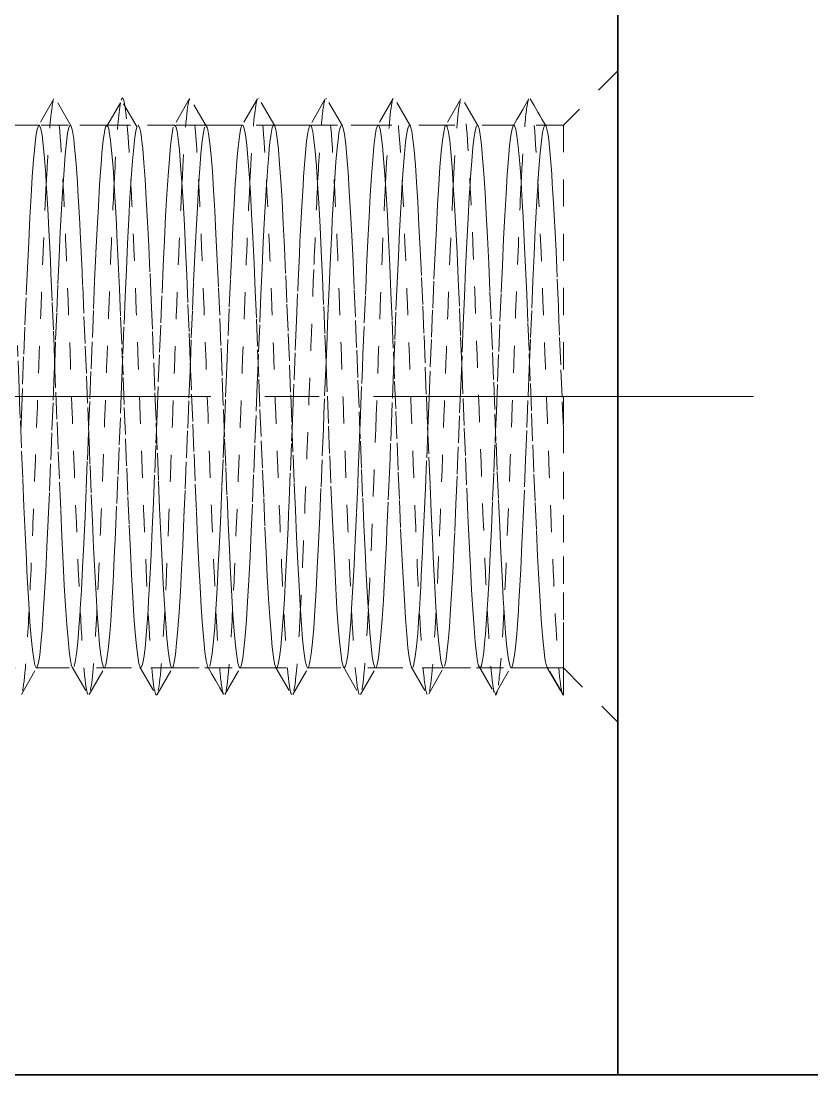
# Model space of a CAD drawing. Header units: millimetres. Extents: x -742 to 742, y -525 to 525.
# Drawn here: x -401.23 to -372.09, y -169.34 to -130.5 of the extents above; entities that cross this region are included whole.
import ezdxf

# ---------------------------------------------------------------- set-up
doc = ezdxf.new("R2010")
doc.units = ezdxf.units.MM
doc.linetypes.add('点画线', pattern=[18, 12, -2, 2, -2])
doc.linetypes.add('虚线', pattern=[2, 1, -1])
doc.layers.get('0').update_dxf_attribs({"lineweight": 35})
for name, color, linetype, lineweight in [('中心线层', 1, '点画线', 18), ('粗实线层', 7, 'Continuous', 35), ('虚线层', 6, '虚线', 18)]:
    doc.layers.add(name, color=color, linetype=linetype, lineweight=lineweight)

# ---------------------------------------------------------------- blocks, each defined once
blk = doc.blocks.new('*X9')
for p, q in [((-784.125, 60), (-784.125, -70)), ((-834.125, -70), (-784.125, -70)), ((-784.125, -70), (-720.108, -70))]:
    blk.add_line(p, q)
at = {"layer": '虚线层', "color": 7}
for p, q in [((-784.125, -33), (-784.125, -17)), ((-784.125, -33), (-786.125, -35)), ((-784.125, -57), (-784.125, -33)), ((-802.367, -35), (-827.384, -35)), ((-805.451, -35), (-806.798, -35)), ((-802.949, -35), (-804.3, -35)), ((-802.084, -35), (-802.367, -35)), ((-800.457, -35), (-802.084, -35)), ((-800.451, -35), (-801.801, -35)), ((-799.394, -35), (-800.457, -35)), ((-790.452, -35), (-799.394, -35)), ((-797.952, -35), (-799.299, -35)), ((-795.449, -35), (-796.799, -35)), ((-792.95, -35), (-794.302, -35)), ((-790.452, -35), (-791.8, -35)), ((-786.125, -35), (-790.452, -35)), ((-787.949, -35), (-789.298, -35)), ((-786.125, -35), (-786.801, -35)), ((-786.125, -35), (-786.125, -46.195)), ((-786.125, -35), (-786.125, -46.095)), ((-813.335, -55), (-786.702, -55)), ((-805.552, -55), (-804.202, -55)), ((-803.049, -55), (-801.701, -55)), ((-800.549, -55), (-799.198, -55)), ((-798.052, -55), (-796.701, -55)), ((-795.55, -55), (-794.202, -55)), ((-793.048, -55), (-791.699, -55)), ((-790.551, -55), (-789.2, -55)), ((-788.05, -55), (-786.702, -55)), ((-786.702, -55), (-786.125, -55)), ((-786.125, -56), (-786.702, -55)), ((-786.125, -55), (-786.702, -55)), ((-786.125, -55), (-784.125, -57)), ((-786.125, -55), (-784.125, -57)), ((-784.125, -70), (-784.125, -57))]:
    blk.add_line(p, q, dxfattribs=at)
for points in [[(-804.9, -34.025), (-805.483, -35.035)], [(-804.262, -35.039), (-804.846, -34.03)], [(-802.445, -34.172), (-803.016, -35.15)], [(-801.839, -35.076), (-802.421, -34.078)], [(-799.901, -34.023), (-800.484, -35.032)], [(-799.238, -35.11), (-799.82, -34.108)], [(-797.4, -34.025), (-797.984, -35.034)], [(-796.767, -35.03), (-797.351, -34.021)], [(-794.902, -34.03), (-795.486, -35.041)], [(-794.27, -35.03), (-794.854, -34.02)], [(-792.399, -34.022), (-792.983, -35.031)], [(-791.767, -35.035), (-792.351, -34.025)], [(-789.901, -34.024), (-790.484, -35.033)], [(-789.266, -35.031), (-789.85, -34.022)], [(-787.4, -34.026), (-787.552, -34.292), (-787.627, -34.423), (-787.701, -34.55), (-787.843, -34.795), (-787.983, -35.036)], [(-786.765, -35.037), (-786.917, -34.776), (-786.991, -34.647), (-787.065, -34.52), (-787.208, -34.271), (-787.349, -34.026)], [(-806.125, -46.284), (-806.101, -45.701), (-806.056, -44.539), (-806.014, -43.438), (-805.971, -42.357), (-805.924, -41.256), (-805.878, -40.255), (-805.833, -39.312), (-805.787, -38.396), (-805.744, -37.607), (-805.702, -36.909), (-805.656, -36.281), (-805.61, -35.794), (-805.564, -35.419), (-805.518, -35.151), (-805.477, -35.023)], [(-805.477, -35.023), (-805.475, -35.02), (-805.454, -35)], [(-805.451, -35), (-805.433, -35.011), (-805.387, -35.133), (-805.342, -35.374), (-805.297, -35.731), (-805.249, -36.23), (-805.206, -36.814), (-805.184, -37.147), (-805.163, -37.498), (-805.119, -38.316), (-805.102, -38.626)], [(-804.307, -35.002), (-804.355, -35.089), (-804.399, -35.296), (-804.442, -35.622), (-804.486, -36.089), (-804.529, -36.644), (-804.566, -37.175)], [(-803.948, -38.626), (-803.993, -37.814), (-804.016, -37.438), (-804.038, -37.09), (-804.086, -36.433), (-804.129, -35.916), (-804.151, -35.697), (-804.172, -35.51), (-804.217, -35.208), (-804.261, -35.044), (-804.267, -35.032)], [(-803.625, -46.217), (-803.624, -46.186), (-803.578, -45.082), (-803.533, -43.978), (-803.487, -42.83), (-803.444, -41.765), (-803.402, -40.74), (-803.356, -39.719), (-803.31, -38.813), (-803.264, -37.984), (-803.218, -37.204), (-803.175, -36.56), (-803.154, -36.275), (-803.133, -36.02), (-803.087, -35.57), (-803.042, -35.26), (-803.022, -35.16)], [(-803.016, -35.15), (-803.027, -35.17)], [(-803.022, -35.16), (-802.997, -35.069), (-802.949, -35), (-802.949, -35)], [(-802.949, -35), (-802.906, -35.06), (-802.884, -35.136), (-802.863, -35.241), (-802.819, -35.56), (-802.802, -35.702)], [(-801.846, -35.065), (-801.851, -35.081), (-801.872, -35.165), (-801.917, -35.442), (-801.961, -35.825), (-802.007, -36.32), (-802.055, -36.955), (-802.067, -37.146)], [(-801.648, -35.702), (-801.693, -35.353), (-801.716, -35.221), (-801.738, -35.121), (-801.786, -35.008), (-801.801, -35)], [(-801.125, -46.229), (-801.102, -45.626), (-801.056, -44.463), (-801.01, -43.364), (-800.964, -42.284), (-800.918, -41.186), (-800.875, -40.188), (-800.854, -39.707), (-800.833, -39.25), (-800.787, -38.339), (-800.742, -37.556), (-800.697, -36.864), (-800.649, -36.244), (-800.606, -35.764), (-800.584, -35.565), (-800.563, -35.398), (-800.519, -35.138), (-800.502, -35.079)], [(-800.48, -35.025), (-800.457, -35.001)], [(-800.451, -35), (-800.434, -35.008), (-800.412, -35.046), (-800.364, -35.224), (-800.321, -35.516), (-800.299, -35.707), (-800.278, -35.924), (-800.234, -36.473), (-800.189, -37.102), (-800.144, -37.827), (-800.096, -38.684), (-800.051, -39.579), (-800.009, -40.54), (-799.964, -41.61), (-799.921, -42.669), (-799.876, -43.757), (-799.828, -44.917), (-799.783, -46.022), (-799.739, -47.114), (-799.695, -48.234), (-799.652, -49.259), (-799.608, -50.232), (-799.56, -51.186), (-799.514, -52.016), (-799.47, -52.76), (-799.425, -53.439), (-799.383, -53.98), (-799.34, -54.411), (-799.292, -54.74), (-799.246, -54.931), (-799.226, -54.976)], [(-799.348, -35.079), (-799.393, -35.278), (-799.416, -35.424), (-799.438, -35.596), (-799.486, -36.054), (-799.529, -36.603), (-799.551, -36.918), (-799.566, -37.157)], [(-799.296, -35), (-799.299, -35)], [(-798.052, -55), (-798.08, -54.975), (-798.125, -54.824), (-798.167, -54.558), (-798.211, -54.175), (-798.259, -53.651), (-798.304, -53.045), (-798.349, -52.34), (-798.394, -51.502), (-798.436, -50.623), (-798.479, -49.675), (-798.526, -48.618), (-798.572, -47.566), (-798.618, -46.483), (-798.663, -45.325), (-798.706, -44.22), (-798.748, -43.124), (-798.794, -41.996), (-798.84, -40.961), (-798.886, -39.976), (-798.932, -39.006), (-798.975, -38.159), (-798.997, -37.763), (-799.018, -37.395), (-799.063, -36.693), (-799.108, -36.129), (-799.154, -35.674), (-799.201, -35.318), (-799.244, -35.101), (-799.245, -35.099)], [(-798.202, -36.91), (-798.157, -36.31), (-798.134, -36.048), (-798.112, -35.817), (-798.064, -35.42), (-798.021, -35.162), (-797.999, -35.077), (-797.978, -35.024)], [(-797.952, -35), (-797.934, -35.011), (-797.889, -35.124), (-797.844, -35.358), (-797.796, -35.73), (-797.751, -36.201), (-797.709, -36.78), (-797.664, -37.497), (-797.621, -38.273), (-797.576, -39.131), (-797.528, -40.11), (-797.483, -41.103), (-797.439, -42.144), (-797.395, -43.275), (-797.352, -44.374), (-797.308, -45.479), (-797.26, -46.636), (-797.214, -47.715), (-797.17, -48.761), (-797.125, -49.811), (-797.083, -50.75), (-797.04, -51.618), (-796.992, -52.443), (-796.946, -53.135), (-796.901, -53.728), (-796.856, -54.235), (-796.814, -54.602), (-796.771, -54.852), (-796.728, -54.978)], [(-796.808, -35.003), (-796.854, -35.089), (-796.901, -35.311), (-796.944, -35.643), (-796.966, -35.854), (-796.987, -36.09), (-797.032, -36.677), (-797.048, -36.91)], [(-796.771, -35.023), (-796.799, -35)], [(-795.55, -55), (-795.555, -54.999), (-795.598, -54.921), (-795.642, -54.722), (-795.691, -54.384), (-795.736, -53.945), (-795.78, -53.397), (-795.825, -52.71), (-795.867, -51.959), (-795.911, -51.124), (-795.959, -50.165), (-796.004, -49.188), (-796.049, -48.16), (-796.094, -47.037), (-796.136, -45.943), (-796.179, -44.838), (-796.226, -43.679), (-796.272, -42.593), (-796.318, -41.536), (-796.363, -40.47), (-796.406, -39.513), (-796.448, -38.624), (-796.494, -37.773), (-796.54, -37.054), (-796.586, -36.432), (-796.632, -35.892), (-796.675, -35.491), (-796.697, -35.334), (-796.718, -35.208), (-796.763, -35.039), (-796.771, -35.023)], [(-795.902, -40.742), (-795.857, -39.769), (-795.834, -39.303), (-795.812, -38.86), (-795.764, -37.985), (-795.721, -37.241), (-795.699, -36.902), (-795.678, -36.592), (-795.634, -36.02), (-795.589, -35.589), (-795.544, -35.274), (-795.496, -35.07), (-795.478, -35.028)], [(-795.449, -35), (-795.409, -35.053), (-795.364, -35.24), (-795.321, -35.54), (-795.276, -35.956), (-795.228, -36.513), (-795.183, -37.148), (-795.139, -37.88), (-795.095, -38.743), (-795.052, -39.643), (-795.008, -40.608), (-794.96, -41.681), (-794.914, -42.742), (-794.87, -43.832), (-794.825, -44.993), (-794.783, -46.097), (-794.74, -47.188), (-794.692, -48.306), (-794.646, -49.327), (-794.601, -50.296), (-794.556, -51.245), (-794.514, -52.069), (-794.471, -52.807), (-794.424, -53.48), (-794.378, -54.013), (-794.333, -54.436), (-794.287, -54.757), (-794.244, -54.939), (-794.229, -54.975)], [(-794.332, -35.03), (-794.375, -35.176), (-794.397, -35.295), (-794.418, -35.442), (-794.463, -35.848), (-794.508, -36.349), (-794.554, -36.956), (-794.567, -37.158)], [(-794.277, -35.018), (-794.286, -35.008), (-794.302, -35)], [(-793.048, -55), (-793.075, -54.98), (-793.123, -54.838), (-793.168, -54.58), (-793.211, -54.205), (-793.255, -53.689), (-793.298, -53.089), (-793.342, -52.391), (-793.391, -51.559), (-793.436, -50.685), (-793.48, -49.742), (-793.525, -48.688), (-793.567, -47.639), (-793.611, -46.558), (-793.659, -45.401), (-793.704, -44.295), (-793.749, -43.198), (-793.794, -42.069), (-793.836, -41.031), (-793.879, -40.041), (-793.926, -39.067), (-793.972, -38.215), (-794.017, -37.445), (-794.063, -36.736), (-794.106, -36.164), (-794.148, -35.701), (-794.194, -35.337), (-794.24, -35.112), (-794.277, -35.018)], [(-793.602, -45.628), (-793.557, -44.522), (-793.534, -43.966), (-793.512, -43.422), (-793.464, -42.287), (-793.421, -41.24), (-793.399, -40.73), (-793.378, -40.24), (-793.334, -39.251), (-793.289, -38.383), (-793.244, -37.596), (-793.196, -36.866), (-793.151, -36.273), (-793.109, -35.787), (-793.064, -35.398), (-793.021, -35.148), (-792.978, -35.022)], [(-792.95, -35), (-792.928, -35.015), (-792.883, -35.136), (-792.839, -35.378), (-792.795, -35.759), (-792.752, -36.238), (-792.708, -36.823), (-792.66, -37.547), (-792.614, -38.329), (-792.57, -39.192), (-792.525, -40.176), (-792.483, -41.173), (-792.44, -42.216), (-792.392, -43.35), (-792.346, -44.449), (-792.301, -45.555), (-792.256, -46.71), (-792.214, -47.788), (-792.171, -48.831), (-792.124, -49.877), (-792.078, -50.811), (-792.033, -51.674), (-791.987, -52.494), (-791.944, -53.179), (-791.902, -53.764), (-791.856, -54.264), (-791.81, -54.623), (-791.764, -54.865), (-791.725, -54.978)], [(-791.806, -35.001), (-791.848, -35.079), (-791.894, -35.292), (-791.94, -35.616), (-791.986, -36.055), (-792.032, -36.635), (-792.067, -37.158)], [(-791.774, -35.023), (-791.8, -35)], [(-790.551, -55), (-790.555, -55), (-790.599, -54.93), (-790.642, -54.739), (-790.686, -54.41), (-790.729, -53.979), (-790.775, -53.438), (-790.823, -52.758), (-790.868, -52.014), (-790.911, -51.184), (-790.955, -50.229), (-790.998, -49.256), (-791.042, -48.231), (-791.091, -47.111), (-791.136, -46.019), (-791.18, -44.914), (-791.225, -43.754), (-791.267, -42.666), (-791.311, -41.607), (-791.359, -40.538), (-791.404, -39.577), (-791.449, -38.682), (-791.494, -37.825), (-791.536, -37.1), (-791.579, -36.471), (-791.626, -35.923), (-791.672, -35.515), (-791.718, -35.223), (-791.763, -35.046), (-791.774, -35.023)], [(-791.125, -46.28), (-791.121, -46.169), (-791.099, -45.614), (-791.078, -45.065), (-791.034, -43.904), (-790.989, -42.813), (-790.944, -41.749), (-790.896, -40.674), (-790.851, -39.705), (-790.809, -38.8), (-790.764, -37.931), (-790.721, -37.194), (-790.676, -36.551), (-790.628, -35.987), (-790.583, -35.564), (-790.539, -35.256), (-790.495, -35.061), (-790.48, -35.025)], [(-790.452, -35), (-790.452, -35), (-790.408, -35.061), (-790.36, -35.257), (-790.314, -35.565), (-790.27, -35.989), (-790.225, -36.553), (-790.183, -37.196), (-790.14, -37.934), (-790.092, -38.803), (-790.046, -39.707), (-790.001, -40.676), (-789.956, -41.752), (-789.914, -42.816), (-789.871, -43.907), (-789.824, -45.068), (-789.778, -46.172), (-789.733, -47.261), (-789.687, -48.377), (-789.644, -49.395), (-789.602, -50.361), (-789.556, -51.304), (-789.51, -52.123), (-789.464, -52.854), (-789.418, -53.519), (-789.375, -54.046), (-789.354, -54.269), (-789.333, -54.461), (-789.287, -54.773), (-789.25, -54.926)], [(-789.326, -35.024), (-789.372, -35.162), (-789.418, -35.42), (-789.463, -35.818), (-789.506, -36.312), (-789.548, -36.911), (-789.565, -37.172)], [(-789.27, -35.024), (-789.279, -35.011), (-789.298, -35)], [(-788.069, -54.989), (-788.072, -54.984), (-788.117, -54.851), (-788.161, -54.601), (-788.207, -54.234), (-788.255, -53.726), (-788.299, -53.134), (-788.342, -52.441), (-788.386, -51.616), (-788.429, -50.747), (-788.475, -49.808), (-788.523, -48.758), (-788.568, -47.712), (-788.611, -46.633), (-788.655, -45.476), (-788.698, -44.371), (-788.742, -43.272), (-788.791, -42.141), (-788.836, -41.1), (-788.88, -40.107), (-788.925, -39.128), (-788.967, -38.27), (-789.011, -37.495), (-789.059, -36.778), (-789.104, -36.2), (-789.149, -35.73), (-789.194, -35.357), (-789.236, -35.124), (-789.27, -35.024)], [(-788.625, -46.265), (-788.596, -45.552), (-788.551, -44.446), (-788.509, -43.347), (-788.464, -42.213), (-788.421, -41.17), (-788.376, -40.173), (-788.328, -39.19), (-788.283, -38.326), (-788.239, -37.545), (-788.195, -36.822), (-788.152, -36.236), (-788.108, -35.758), (-788.06, -35.377), (-788.014, -35.136), (-787.976, -35.024)], [(-787.949, -35), (-787.925, -35.019), (-787.883, -35.149), (-787.84, -35.399), (-787.792, -35.788), (-787.746, -36.274), (-787.701, -36.867), (-787.656, -37.597), (-787.614, -38.385), (-787.571, -39.254), (-787.524, -40.243), (-787.478, -41.243), (-787.433, -42.289), (-787.387, -43.424), (-787.344, -44.525), (-787.302, -45.631), (-787.256, -46.785), (-787.21, -47.86), (-787.164, -48.901), (-787.118, -49.943), (-787.075, -50.873), (-787.054, -51.315), (-787.033, -51.731), (-786.987, -52.544), (-786.942, -53.222), (-786.897, -53.801), (-786.849, -54.292), (-786.806, -54.644), (-786.784, -54.776), (-786.763, -54.877), (-786.729, -54.978)], [(-786.804, -35), (-786.827, -35.02), (-786.849, -35.07), (-786.894, -35.274), (-786.936, -35.59), (-786.958, -35.794), (-786.979, -36.022), (-787.026, -36.594), (-787.066, -37.155)], [(-786.125, -46.195), (-786.173, -45.02), (-786.223, -43.829), (-786.268, -42.74), (-786.29, -42.2), (-786.311, -41.678), (-786.355, -40.605), (-786.398, -39.64), (-786.42, -39.178), (-786.442, -38.741), (-786.491, -37.878), (-786.536, -37.147), (-786.558, -36.814), (-786.58, -36.511), (-786.625, -35.955), (-786.667, -35.539), (-786.689, -35.374), (-786.711, -35.24), (-786.759, -35.053), (-786.771, -35.026)], [(-802.802, -35.702), (-802.757, -36.166), (-802.734, -36.44), (-802.712, -36.737), (-802.664, -37.447), (-802.621, -38.216), (-802.599, -38.636), (-802.578, -39.069), (-802.534, -40.044), (-802.489, -41.033), (-802.444, -42.071), (-802.396, -43.201), (-802.351, -44.298), (-802.309, -45.404), (-802.264, -46.561), (-802.221, -47.642), (-802.176, -48.691), (-802.128, -49.745), (-802.083, -50.688), (-802.039, -51.561), (-801.995, -52.393), (-801.952, -53.091), (-801.908, -53.691), (-801.86, -54.206), (-801.814, -54.581), (-801.77, -54.839), (-801.726, -54.978)], [(-800.549, -55), (-800.559, -54.998), (-800.604, -54.911), (-800.649, -54.704), (-800.694, -54.358), (-800.736, -53.911), (-800.779, -53.356), (-800.826, -52.661), (-800.872, -51.905), (-800.918, -51.064), (-800.964, -50.1), (-801.006, -49.119), (-801.048, -48.088), (-801.094, -46.963), (-801.14, -45.868), (-801.186, -44.763), (-801.232, -43.604), (-801.275, -42.519), (-801.297, -41.983), (-801.318, -41.464), (-801.363, -40.402), (-801.408, -39.45), (-801.454, -38.566), (-801.501, -37.721), (-801.544, -37.008), (-801.566, -36.685), (-801.587, -36.393), (-801.632, -35.86), (-801.648, -35.702)], [(-804.566, -37.175), (-804.575, -37.302), (-804.623, -38.095), (-804.668, -38.935), (-804.711, -39.85), (-804.755, -40.88), (-804.798, -41.912), (-804.842, -42.981), (-804.875, -43.76)], [(-802.067, -37.146), (-802.099, -37.66), (-802.142, -38.455), (-802.186, -39.377), (-802.229, -40.324), (-802.275, -41.329), (-802.323, -42.433), (-802.368, -43.516), (-802.375, -43.709)], [(-799.566, -37.157), (-799.572, -37.254), (-799.617, -38.04), (-799.661, -38.875), (-799.707, -39.786), (-799.755, -40.811), (-799.799, -41.84), (-799.842, -42.907), (-799.875, -43.772)], [(-798.625, -46.293), (-798.618, -46.111), (-798.575, -45.007), (-798.554, -44.449), (-798.533, -43.902), (-798.487, -42.756), (-798.442, -41.694), (-798.397, -40.672), (-798.349, -39.655), (-798.306, -38.754), (-798.284, -38.329), (-798.263, -37.93), (-798.219, -37.157), (-798.202, -36.91)], [(-797.065, -37.175), (-797.093, -37.609), (-797.116, -37.995), (-797.138, -38.397), (-797.186, -39.314), (-797.229, -40.257), (-797.251, -40.755), (-797.272, -41.258), (-797.317, -42.36), (-797.361, -43.441), (-797.375, -43.782)], [(-797.048, -36.91), (-797.065, -37.175)], [(-794.567, -37.158), (-794.601, -37.7), (-794.644, -38.499), (-794.666, -38.933), (-794.687, -39.378), (-794.732, -40.377), (-794.748, -40.742)], [(-792.067, -37.158), (-792.075, -37.291), (-792.097, -37.658), (-792.118, -38.042), (-792.163, -38.922), (-792.208, -39.836), (-792.254, -40.813), (-792.301, -41.896), (-792.344, -42.964), (-792.366, -43.513), (-792.375, -43.75)], [(-789.565, -37.172), (-789.594, -37.649), (-789.64, -38.442), (-789.686, -39.316), (-789.732, -40.309), (-789.775, -41.313), (-789.797, -41.837), (-789.818, -42.362), (-789.863, -43.5), (-789.875, -43.799)], [(-787.066, -37.155), (-787.072, -37.243), (-787.095, -37.607), (-787.118, -37.987), (-787.163, -38.862), (-787.206, -39.771), (-787.227, -40.255), (-787.248, -40.745), (-787.294, -41.824), (-787.34, -42.89), (-787.363, -43.438), (-787.375, -43.724)], [(-805.102, -38.626), (-805.057, -39.515), (-805.034, -39.99), (-805.012, -40.472), (-804.964, -41.538), (-804.921, -42.595), (-804.899, -43.14), (-804.878, -43.682), (-804.834, -44.841), (-804.789, -45.946), (-804.744, -47.04), (-804.696, -48.162), (-804.651, -49.19), (-804.609, -50.167), (-804.564, -51.126), (-804.521, -51.962), (-804.476, -52.712), (-804.428, -53.398), (-804.383, -53.947), (-804.339, -54.385), (-804.295, -54.723), (-804.252, -54.921), (-804.229, -54.977)], [(-803.049, -55), (-803.079, -54.969), (-803.126, -54.81), (-803.172, -54.536), (-803.218, -54.145), (-803.263, -53.613), (-803.306, -52.999), (-803.348, -52.288), (-803.394, -51.444), (-803.44, -50.56), (-803.486, -49.608), (-803.532, -48.547), (-803.575, -47.493), (-803.597, -46.949), (-803.618, -46.408), (-803.663, -45.249), (-803.708, -44.144), (-803.754, -43.049), (-803.801, -41.924), (-803.844, -40.892), (-803.866, -40.39), (-803.887, -39.91), (-803.932, -38.946), (-803.948, -38.626)], [(-796.125, -46.239), (-796.097, -45.55), (-796.049, -44.387), (-796.006, -43.289), (-795.984, -42.743), (-795.963, -42.211), (-795.919, -41.115), (-795.902, -40.742)], [(-794.748, -40.742), (-794.793, -41.768), (-794.816, -42.3), (-794.838, -42.832), (-794.875, -43.714)], [(-805.552, -55), (-805.563, -54.996), (-805.606, -54.901), (-805.648, -54.685), (-805.694, -54.331), (-805.74, -53.877), (-805.786, -53.314), (-805.832, -52.613), (-805.875, -51.85), (-805.897, -51.433), (-805.918, -51.004), (-805.963, -50.035), (-806.008, -49.05), (-806.054, -48.016), (-806.101, -46.889), (-806.144, -45.793), (-806.166, -45.236), (-806.187, -44.687), (-806.232, -43.529), (-806.248, -43.126)], [(-804.875, -43.76), (-804.891, -44.131), (-804.936, -45.236), (-804.98, -46.339), (-805.025, -47.48), (-805.067, -48.535), (-805.111, -49.546), (-805.159, -50.549), (-805.204, -51.434), (-805.249, -52.24), (-805.294, -52.991), (-805.336, -53.606), (-805.379, -54.116), (-805.426, -54.532), (-805.472, -54.807), (-805.518, -54.963), (-805.525, -54.978)], [(-802.375, -43.709), (-802.411, -44.617), (-802.455, -45.78), (-802.498, -46.876), (-802.542, -47.949), (-802.591, -49.038), (-802.636, -50.023), (-802.68, -50.947), (-802.725, -51.84), (-802.767, -52.604), (-802.811, -53.275), (-802.859, -53.87), (-802.904, -54.326), (-802.949, -54.668), (-802.994, -54.899), (-803.022, -54.976)], [(-799.875, -43.772), (-799.886, -44.056), (-799.929, -45.161), (-799.975, -46.264), (-800.023, -47.407), (-800.068, -48.464), (-800.111, -49.478), (-800.155, -50.486), (-800.198, -51.376), (-800.242, -52.187), (-800.291, -52.946), (-800.336, -53.568), (-800.38, -54.085), (-800.425, -54.508), (-800.467, -54.792), (-800.511, -54.956), (-800.521, -54.978)], [(-797.375, -43.782), (-797.407, -44.541), (-797.455, -45.704), (-797.499, -46.801), (-797.542, -47.876), (-797.586, -48.969), (-797.629, -49.958), (-797.675, -50.886), (-797.723, -51.785), (-797.768, -52.555), (-797.811, -53.232), (-797.855, -53.835), (-797.898, -54.299), (-797.942, -54.648), (-797.991, -54.888), (-798.027, -54.981)], [(-794.875, -43.714), (-794.886, -43.98), (-794.929, -45.085), (-794.951, -45.642), (-794.972, -46.189), (-795.017, -47.333), (-795.061, -48.393), (-795.107, -49.411), (-795.155, -50.422), (-795.199, -51.317), (-795.242, -52.135), (-795.286, -52.9), (-795.329, -53.528), (-795.375, -54.053), (-795.423, -54.485), (-795.468, -54.777), (-795.511, -54.949), (-795.524, -54.977)], [(-792.375, -43.75), (-792.387, -44.058), (-792.432, -45.22), (-792.448, -45.628)], [(-789.875, -43.799), (-789.908, -44.6), (-789.954, -45.706), (-790.001, -46.859), (-790.044, -47.933), (-790.066, -48.461), (-790.087, -48.971), (-790.132, -50.009), (-790.148, -50.358)], [(-787.375, -43.724), (-787.386, -43.982), (-787.432, -45.144), (-787.475, -46.247), (-787.497, -46.798), (-787.518, -47.335), (-787.563, -48.448), (-787.608, -49.464), (-787.631, -49.955), (-787.654, -50.424), (-787.701, -51.363), (-787.744, -52.176), (-787.766, -52.553), (-787.787, -52.901), (-787.832, -53.559), (-787.848, -53.763)], [(-793.625, -46.207), (-793.619, -46.035), (-793.602, -45.628)], [(-792.448, -45.628), (-792.493, -46.726), (-792.516, -47.272), (-792.538, -47.803), (-792.586, -48.899), (-792.629, -49.892), (-792.651, -50.37), (-792.672, -50.825), (-792.717, -51.729), (-792.761, -52.505), (-792.807, -53.189), (-792.855, -53.8), (-792.899, -54.27), (-792.942, -54.628), (-792.986, -54.876), (-793.02, -54.976)], [(-793.934, -52.822), (-793.933, -52.804), (-793.887, -52.025), (-793.842, -51.197), (-793.797, -50.292), (-793.749, -49.272), (-793.706, -48.247), (-793.684, -47.715), (-793.663, -47.183), (-793.625, -46.207)], [(-786.125, -56), (-786.125, -55.733), (-786.125, -55.171), (-786.125, -54.328), (-786.125, -53.226), (-786.125, -51.898), (-786.125, -50.378), (-786.125, -48.777), (-786.125, -47.085), (-786.125, -46.195)], [(-803.935, -52.821), (-803.892, -52.132), (-803.846, -51.315), (-803.801, -50.42), (-803.756, -49.408), (-803.714, -48.39), (-803.671, -47.33), (-803.625, -46.217)], [(-801.434, -52.849), (-801.414, -52.503), (-801.371, -51.727), (-801.324, -50.823), (-801.278, -49.889), (-801.233, -48.896), (-801.187, -47.801), (-801.144, -46.724), (-801.125, -46.229)], [(-798.933, -52.851), (-798.887, -52.079), (-798.844, -51.256), (-798.802, -50.356), (-798.756, -49.34), (-798.71, -48.319), (-798.664, -47.257), (-798.625, -46.293)], [(-796.434, -52.828), (-796.41, -52.453), (-796.364, -51.671), (-796.318, -50.761), (-796.275, -49.823), (-796.254, -49.328), (-796.233, -48.826), (-796.187, -47.728), (-796.142, -46.649), (-796.125, -46.239)], [(-791.302, -50.358), (-791.257, -49.393), (-791.234, -48.886), (-791.212, -48.374), (-791.164, -47.259), (-791.125, -46.28)], [(-788.934, -52.839), (-788.912, -52.492), (-788.864, -51.673), (-788.821, -50.809), (-788.799, -50.347), (-788.778, -49.875), (-788.734, -48.828), (-788.689, -47.785), (-788.644, -46.707), (-788.625, -46.265)], [(-791.433, -52.853), (-791.406, -52.402), (-791.384, -52.016), (-791.363, -51.614), (-791.319, -50.699), (-791.302, -50.358)], [(-790.148, -50.358), (-790.193, -51.258), (-790.216, -51.683), (-790.238, -52.081), (-790.286, -52.853), (-790.329, -53.488), (-790.351, -53.77), (-790.372, -54.02), (-790.417, -54.461), (-790.461, -54.76), (-790.507, -54.941)], [(-804.16, -54.949), (-804.114, -54.776), (-804.07, -54.484), (-804.025, -54.052), (-803.983, -53.527), (-803.94, -52.898), (-803.935, -52.821)], [(-801.683, -54.989), (-801.64, -54.876), (-801.592, -54.627), (-801.546, -54.269), (-801.501, -53.798), (-801.456, -53.187), (-801.434, -52.849)], [(-799.156, -54.941), (-799.114, -54.76), (-799.071, -54.46), (-799.024, -54.019), (-798.978, -53.487), (-798.933, -52.851), (-798.933, -52.851)], [(-796.678, -54.985), (-796.633, -54.864), (-796.587, -54.606), (-796.544, -54.241), (-796.502, -53.762), (-796.456, -53.143), (-796.434, -52.828)], [(-794.202, -55), (-794.202, -55), (-794.156, -54.932), (-794.11, -54.743), (-794.064, -54.435), (-794.018, -53.986), (-793.975, -53.447), (-793.954, -53.135), (-793.934, -52.822)], [(-791.675, -54.981), (-791.654, -54.931), (-791.633, -54.851), (-791.587, -54.585), (-791.542, -54.211), (-791.497, -53.725), (-791.449, -53.099), (-791.433, -52.853)], [(-789.002, -53.763), (-788.957, -53.178), (-788.934, -52.844), (-788.934, -52.839)], [(-789.147, -54.915), (-789.106, -54.726), (-789.084, -54.581), (-789.063, -54.409), (-789.019, -53.953), (-789.002, -53.763)], [(-787.848, -53.763), (-787.893, -54.242), (-787.916, -54.44), (-787.938, -54.607), (-787.986, -54.864), (-788.029, -54.985)], [(-806.101, -55.975), (-805.518, -54.965)], [(-804.233, -54.971), (-803.65, -55.979)], [(-804.229, -54.977), (-804.208, -54.999), (-804.202, -55)], [(-803.6, -55.975), (-803.016, -54.966)], [(-801.732, -54.968), (-801.149, -55.977)], [(-801.726, -54.978), (-801.725, -54.98), (-801.701, -55)], [(-801.101, -55.979), (-800.517, -54.971)], [(-799.234, -54.963), (-799.081, -55.226), (-799.006, -55.355), (-798.933, -55.481), (-798.79, -55.73), (-798.65, -55.973)], [(-799.226, -54.976), (-799.201, -55), (-799.198, -55)], [(-798.603, -55.979), (-798.02, -54.969)], [(-796.733, -54.97), (-796.149, -55.979)], [(-796.728, -54.978), (-796.724, -54.984), (-796.701, -55)], [(-796.101, -55.975), (-795.517, -54.966)], [(-794.234, -54.966), (-793.651, -55.975)], [(-794.229, -54.975), (-794.202, -55)], [(-793.6, -55.979), (-793.017, -54.97)], [(-791.732, -54.965), (-791.148, -55.977)], [(-791.725, -54.978), (-791.718, -54.988), (-791.699, -55)], [(-791.09, -55.954), (-790.506, -54.944)], [(-789.255, -54.918), (-788.672, -55.923)], [(-789.25, -54.926), (-789.246, -54.938)], [(-789.229, -54.976), (-789.2, -55)], [(-789.197, -55), (-789.149, -54.923), (-789.147, -54.915)], [(-788.645, -55.984), (-788.063, -54.979)], [(-786.733, -54.971), (-786.149, -55.979)], [(-786.729, -54.978), (-786.719, -54.992), (-786.702, -55)]]:
    blk.add_lwpolyline(points, dxfattribs=at)
for points, knots in [([(-804.931, -34.114), (-804.987, -34.333), (-805.044, -34.875), (-805.128, -36.126), (-805.156, -36.607), (-805.183, -37.145)], [0, 0, 0, 0, 3296.830363, 3296.830363, 4923.065151, 4923.065151, 4923.065151, 4923.065151]), ([(-804.525, -37.988), (-804.621, -35.936), (-804.717, -34.551), (-804.824, -34.087), (-804.835, -34.052), (-804.846, -34.03)], [0, 0, 0, 0, 4415.008103, 4415.008103, 4925.623295, 4925.623295, 4925.623295, 4925.623295]), ([(-802.445, -34.172), (-802.468, -34.28), (-802.49, -34.439), (-802.569, -35.185), (-802.626, -36.042), (-802.683, -37.137)], [0, 0, 0, 0, 1391.282957, 1391.282957, 4906.888324, 4906.888324, 4906.888324, 4906.888324]), ([(-798.65, -55.974), (-798.692, -55.903), (-798.733, -55.654), (-798.871, -54.249), (-798.967, -52.363), (-799.158, -47.624), (-799.254, -44.84), (-799.446, -39.689), (-799.542, -37.397), (-799.699, -34.952), (-799.759, -34.341), (-799.82, -34.108)], [0, 0, 0, 0, 1127.375699, 1127.375699, 3716.215029, 3716.215029, 6305.054358, 6305.054358, 8893.893688, 8893.893688, 10539.803782, 10539.803782, 10539.803782, 10539.803782]), ([(-796.149, -55.979), (-796.162, -55.958), (-796.175, -55.92), (-796.283, -55.449), (-796.379, -54.061), (-796.571, -49.963), (-796.667, -47.312), (-796.858, -41.996), (-796.954, -39.409), (-797.146, -35.531), (-797.242, -34.299), (-797.342, -34.038), (-797.346, -34.028), (-797.351, -34.021)], [0, 0, 0, 0, 395.393393, 395.393393, 3354.376003, 3354.376003, 6313.358614, 6313.358614, 9272.341224, 9272.341224, 12231.323834, 12231.323834, 12366.034557, 12366.034557, 12366.034557, 12366.034557]), ([(-794.902, -34.03), (-794.947, -34.113), (-794.992, -34.406), (-795.086, -35.44), (-795.135, -36.203), (-795.183, -37.139)], [0, 0, 0, 0, 2346.516141, 2346.516141, 4860.607052, 4860.607052, 4860.607052, 4860.607052]), ([(-793.651, -55.975), (-793.73, -55.83), (-793.809, -55.034), (-793.983, -52.062), (-794.079, -49.673), (-794.271, -44.449), (-794.367, -41.69), (-794.558, -37.112), (-794.654, -35.36), (-794.785, -34.242), (-794.819, -34.07), (-794.854, -34.02)], [0, 0, 0, 0, 2066.751376, 2066.751376, 4576.026195, 4576.026195, 7085.301015, 7085.301015, 9594.575834, 9594.575834, 10499.135829, 10499.135829, 10499.135829, 10499.135829]), ([(-792.436, -34.128), (-792.441, -34.148), (-792.445, -34.17), (-792.528, -34.601), (-792.606, -35.646), (-792.684, -37.154)], [0, 0, 0, 0, 278.973945, 278.973945, 4844.359365, 4844.359365, 4844.359365, 4844.359365]), ([(-791.148, -55.977), (-791.199, -55.895), (-791.249, -55.552), (-791.396, -53.821), (-791.492, -51.809), (-791.683, -46.928), (-791.779, -44.13), (-791.971, -39.072), (-792.067, -36.886), (-792.225, -34.647), (-792.288, -34.135), (-792.35, -34.025)], [0, 0, 0, 0, 1320.454295, 1320.454295, 3817.886745, 3817.886745, 6315.319196, 6315.319196, 8812.751646, 8812.751646, 10444.644983, 10444.644983, 10444.644983, 10444.644983]), ([(-789.934, -34.125), (-790.006, -34.425), (-790.078, -35.253), (-790.161, -36.724), (-790.173, -36.933), (-790.184, -37.152)], [0, 0, 0, 0, 4175.063947, 4175.063947, 4829.725688, 4829.725688, 4829.725688, 4829.725688]), ([(-788.672, -55.923), (-788.686, -55.879), (-788.699, -55.817), (-788.808, -55.155), (-788.904, -53.617), (-789.096, -49.314), (-789.192, -46.612), (-789.383, -41.317), (-789.479, -38.802), (-789.667, -35.242), (-789.758, -34.186), (-789.85, -34.023)], [0, 0, 0, 0, 357.200003, 357.200003, 2893.916306, 2893.916306, 5430.632609, 5430.632609, 7967.348912, 7967.348912, 10390.780346, 10390.780346, 10390.780346, 10390.780346]), ([(-787.419, -34.072), (-787.467, -34.217), (-787.515, -34.595), (-787.603, -35.704), (-787.643, -36.361), (-787.683, -37.135)], [0, 0, 0, 0, 2620.436244, 2620.436244, 4813.831162, 4813.831162, 4813.831162, 4813.831162]), ([(-786.15, -55.979), (-786.237, -55.826), (-786.325, -54.86), (-786.508, -51.493), (-786.604, -49.017), (-786.796, -43.74), (-786.892, -41.017), (-787.083, -36.618), (-787.179, -35.007), (-787.3, -34.175), (-787.325, -34.069), (-787.349, -34.026)], [0, 0, 0, 0, 2280.988461, 2280.988461, 4774.062885, 4774.062885, 7267.137309, 7267.137309, 9760.211733, 9760.211733, 10404.122266, 10404.122266, 10404.122266, 10404.122266]), ([(-801.149, -55.977), (-801.22, -55.854), (-801.292, -55.207), (-801.458, -52.603), (-801.554, -50.311), (-801.746, -45.16), (-801.842, -42.375), (-802.033, -37.637), (-802.129, -35.753), (-802.225, -34.772)], [0, 0, 0, 0, 1715.045852, 1715.045852, 4025.712388, 4025.712388, 6336.378925, 6336.378925, 8647.045462, 8647.045462, 8647.045462, 8647.045462]), ([(-805.183, -37.145), (-805.252, -38.463), (-805.32, -40.118), (-805.483, -44.485), (-805.579, -47.278), (-805.722, -50.869), (-805.77, -51.943), (-805.817, -52.854)], [0, 0, 0, 0, 2209.52813, 2209.52813, 5321.288525, 5321.288525, 6853.391376, 6853.391376, 6853.391376, 6853.391376]), ([(-802.683, -37.137), (-802.722, -37.889), (-802.761, -38.753), (-802.896, -42.031), (-802.992, -44.805), (-803.164, -49.464), (-803.24, -51.367), (-803.316, -52.846)], [0, 0, 0, 0, 1262.019884, 1262.019884, 4363.276179, 4363.276179, 6829.435754, 6829.435754, 6829.435754, 6829.435754]), ([(-800.184, -37.153), (-800.194, -37.337), (-800.203, -37.528), (-800.308, -39.72), (-800.404, -42.341), (-800.596, -47.66), (-800.692, -50.28), (-800.797, -52.472), (-800.807, -52.663), (-800.816, -52.846)], [0, 0, 0, 0, 391.232909, 391.232909, 4334.28855, 4334.28855, 8277.34419, 8277.34419, 8667.276766, 8667.276766, 8667.276766, 8667.276766]), ([(-797.684, -37.157), (-797.76, -38.636), (-797.836, -40.538), (-798.008, -45.196), (-798.104, -47.969), (-798.239, -51.25), (-798.278, -52.115), (-798.317, -52.867)], [0, 0, 0, 0, 2450.216131, 2450.216131, 5532.469132, 5532.469132, 6789.170625, 6789.170625, 6789.170625, 6789.170625]), ([(-792.684, -37.154), (-792.702, -37.498), (-792.72, -37.867), (-792.833, -40.359), (-792.929, -43.033), (-793.025, -45.691)], [0, 0, 0, 0, 758.942857, 758.942857, 4837.998871, 4837.998871, 4837.998871, 4837.998871]), ([(-790.184, -37.152), (-790.268, -38.795), (-790.353, -40.962), (-790.533, -45.906), (-790.629, -48.646), (-790.725, -50.894)], [0, 0, 0, 0, 2261.614476, 2261.614476, 4824.646965, 4824.646965, 4824.646965, 4824.646965]), ([(-787.683, -37.135), (-787.739, -38.211), (-787.794, -39.513), (-787.946, -43.423), (-788.042, -46.225), (-788.198, -50.29), (-788.257, -51.708), (-788.317, -52.865)], [0, 0, 0, 0, 1765.827013, 1765.827013, 4802.592337, 4802.592337, 6701.118129, 6701.118129, 6701.118129, 6701.118129]), ([(-803.65, -55.979), (-803.654, -55.972), (-803.658, -55.963), (-803.758, -55.701), (-803.854, -54.469), (-804.046, -50.591), (-804.142, -48.003), (-804.333, -42.688), (-804.429, -40.04), (-804.525, -37.988)], [0, 0, 0, 0, 129.279819, 129.279819, 2965.982705, 2965.982705, 5802.685591, 5802.685591, 8639.388478, 8639.388478, 8639.388478, 8639.388478]), ([(-795.325, -40.317), (-795.421, -42.726), (-795.517, -45.516), (-795.681, -49.881), (-795.749, -51.535), (-795.817, -52.852)], [0, 0, 0, 0, 2835.71936, 2835.71936, 4847.899571, 4847.899571, 4847.899571, 4847.899571]), ([(-793.025, -45.691), (-793.121, -48.349), (-793.217, -50.898), (-793.313, -52.794), (-793.314, -52.81), (-793.315, -52.826)], [0, 0, 0, 0, 4777.208317, 4777.208317, 4817.373159, 4817.373159, 4817.373159, 4817.373159]), ([(-805.817, -52.854), (-805.865, -53.793), (-805.914, -54.559), (-806, -55.505), (-806.037, -55.776), (-806.074, -55.906)], [0, 0, 0, 0, 2763.456121, 2763.456121, 4875.116529, 4875.116529, 4875.116529, 4875.116529]), ([(-803.316, -52.846), (-803.336, -53.227), (-803.356, -53.579), (-803.447, -55.072), (-803.519, -55.781), (-803.591, -55.956)], [0, 0, 0, 0, 1042.202405, 1042.202405, 4859.105406, 4859.105406, 4859.105406, 4859.105406]), ([(-798.317, -52.867), (-798.374, -53.961), (-798.431, -54.816), (-798.512, -55.575), (-798.536, -55.741), (-798.56, -55.848)], [0, 0, 0, 0, 3395.29132, 3395.29132, 4828.439989, 4828.439989, 4828.439989, 4828.439989]), ([(-795.817, -52.852), (-795.844, -53.391), (-795.872, -53.874), (-795.956, -55.125), (-796.013, -55.667), (-796.069, -55.886)], [0, 0, 0, 0, 1591.555112, 1591.555112, 4812.446249, 4812.446249, 4812.446249, 4812.446249]), ([(-793.315, -52.826), (-793.41, -54.678), (-793.505, -55.813), (-793.6, -55.979), (-793.6, -55.979), (-793.6, -55.979)], [0, 0, 0, 0, 4794.692026, 4794.692026, 4798.029357, 4798.029357, 4798.029357, 4798.029357]), ([(-790.817, -52.864), (-790.882, -54.12), (-790.947, -55.059), (-791.037, -55.749), (-791.061, -55.874), (-791.085, -55.94)], [0, 0, 0, 0, 3496.95831, 3496.95831, 4781.900547, 4781.900547, 4781.900547, 4781.900547])]:
    blk.add_open_spline(points, degree=3, knots=knots, dxfattribs=at)
for points in [[(-802.225, -34.772), (-802.291, -34.103), (-802.356, -33.871), (-802.421, -34.078)], [(-799.925, -34.087), (-800.012, -34.388), (-800.098, -35.481), (-800.184, -37.153)], [(-799.901, -34.023), (-799.909, -34.037), (-799.917, -34.058), (-799.925, -34.087)], [(-797.409, -34.044), (-797.481, -34.219), (-797.553, -34.927), (-797.625, -36.101)], [(-797.625, -36.101), (-797.645, -36.422), (-797.664, -36.775), (-797.684, -37.157)], [(-795.183, -37.139), (-795.23, -38.051), (-795.278, -39.127), (-795.325, -40.317)], [(-790.725, -50.894), (-790.756, -51.613), (-790.786, -52.273), (-790.817, -52.864)], [(-800.816, -52.846), (-800.902, -54.519), (-800.989, -55.613), (-801.075, -55.913)], [(-788.317, -52.865), (-788.353, -53.559), (-788.389, -54.159), (-788.425, -54.639)], [(-788.425, -54.639), (-788.473, -55.275), (-788.52, -55.692), (-788.568, -55.881)], [(-788.568, -55.881), (-788.592, -55.978), (-788.616, -56.014), (-788.641, -55.989)], [(-801.101, -55.979), (-801.116, -56.005), (-801.132, -56.005), (-801.147, -55.98)]]:
    blk.add_open_spline(points, degree=3, dxfattribs=at)
blk = doc.blocks.new('*X7')
at = {"layer": '中心线层'}
for p, q in [((-781.125, -45), (-837.125, -45)), ((-791.125, -45), (-779.125, -45)), ((-791.125, -45), (-779.125, -45))]:
    blk.add_line(p, q, dxfattribs=at)
at = {"color": 0, "linetype": 'ByBlock'}
blk.add_blockref('*X9', (0, 0), dxfattribs=at)

msp = doc.modelspace()

# ---------------------------------------------------------------- block references
at = {"layer": '粗实线层'}
msp.add_blockref('*X7', (404.88, -99.336), dxfattribs=at)

doc.saveas('drawing.dxf')
